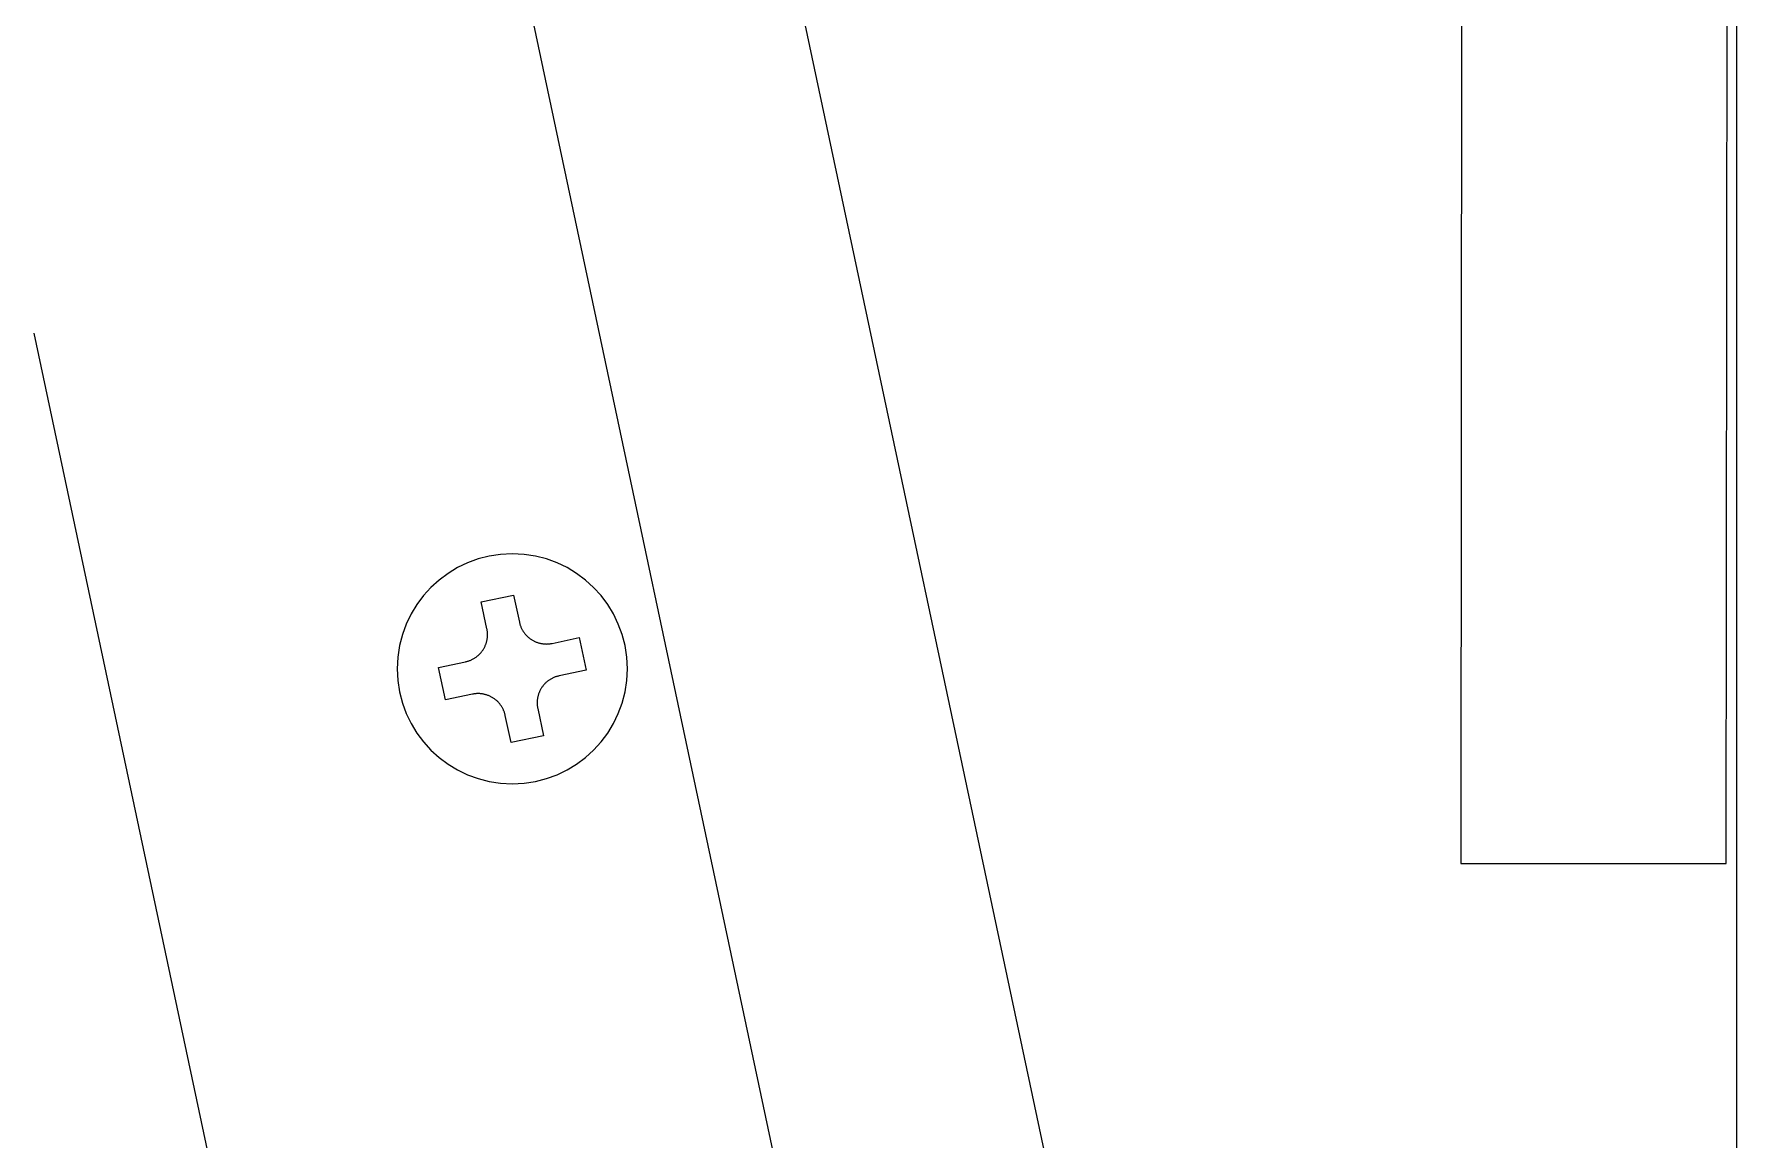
# Model space of a CAD drawing. Extents: x -668440 to 1010955, y -1678500 to 210463.
# Drawn here: x -628829 to -628059, y -735507 to -735007 of the extents above; entities that cross this region are included whole.
import ezdxf

# ---------------------------------------------------------------- set-up
doc = ezdxf.new("R2010")
doc.units = 0
doc.header["$MEASUREMENT"] = 0
doc.layers.get('0').update_dxf_attribs({"color": 3, "linetype": 'CONTINUOUS'})
for name, color, linetype in [('Sプレート', 1, 'CONTINUOUS'), ('S大梁', 4, 'CONTINUOUS'), ('注記', 3, 'CONTINUOUS')]:
    doc.layers.add(name, color=color, linetype=linetype)

# ---------------------------------------------------------------- blocks, each defined once
blk = doc.blocks.new('b00')
blk.add_line((-21133, 33795), (-21133, 34605))
blk = doc.blocks.new('tc02')
at = {"layer": '注記', "color": 4}
blk.add_line((-18602.46, 32824.251), (-18602.46, 32699.284), dxfattribs=at)
at = {"layer": '注記', "color": 4, "linetype": 'Continuous'}
for p, q in [((-18565.46, 32787.617), (-18565.46, 32677.617)), ((-18577.46, 32765.617), (-18577.46, 32675.617)), ((-18583.71, 32721.867), (-18585.21, 32721.867)), ((-18585.21, 32721.867), (-18585.21, 32720.617)), ((-18583.71, 32720.617), (-18583.71, 32721.867)), ((-18585.21, 32720.617), (-18585.211, 32720.586)), ((-18583.71, 32720.586), (-18583.71, 32720.617)), ((-18585.475, 32719.848), (-18585.494, 32719.824)), ((-18585.456, 32719.872), (-18585.475, 32719.848)), ((-18585.438, 32719.897), (-18585.456, 32719.872)), ((-18585.421, 32719.922), (-18585.438, 32719.897)), ((-18585.404, 32719.948), (-18585.421, 32719.922)), ((-18585.388, 32719.974), (-18585.404, 32719.948)), ((-18585.373, 32720.001), (-18585.388, 32719.974)), ((-18585.358, 32720.028), (-18585.373, 32720.001)), ((-18585.344, 32720.055), (-18585.358, 32720.028)), ((-18585.33, 32720.082), (-18585.344, 32720.055)), ((-18585.318, 32720.11), (-18585.33, 32720.082)), ((-18585.306, 32720.139), (-18585.318, 32720.11)), ((-18585.294, 32720.167), (-18585.306, 32720.139)), ((-18585.283, 32720.196), (-18585.294, 32720.167)), ((-18585.273, 32720.225), (-18585.283, 32720.196)), ((-18585.264, 32720.254), (-18585.273, 32720.225)), ((-18585.256, 32720.284), (-18585.264, 32720.254)), ((-18585.248, 32720.313), (-18585.256, 32720.284)), ((-18585.241, 32720.343), (-18585.248, 32720.313)), ((-18585.234, 32720.373), (-18585.241, 32720.343)), ((-18585.229, 32720.403), (-18585.234, 32720.373)), ((-18585.224, 32720.433), (-18585.229, 32720.403)), ((-18585.22, 32720.464), (-18585.224, 32720.433)), ((-18585.216, 32720.494), (-18585.22, 32720.464)), ((-18585.214, 32720.525), (-18585.216, 32720.494)), ((-18585.212, 32720.556), (-18585.214, 32720.525)), ((-18585.211, 32720.586), (-18585.212, 32720.556)), ((-18583.709, 32720.556), (-18583.71, 32720.586)), ((-18583.707, 32720.525), (-18583.709, 32720.556)), ((-18583.704, 32720.494), (-18583.707, 32720.525)), ((-18583.701, 32720.464), (-18583.704, 32720.494)), ((-18583.697, 32720.433), (-18583.701, 32720.464)), ((-18583.692, 32720.403), (-18583.697, 32720.433)), ((-18583.687, 32720.373), (-18583.692, 32720.403)), ((-18583.68, 32720.343), (-18583.687, 32720.373)), ((-18583.673, 32720.313), (-18583.68, 32720.343)), ((-18583.665, 32720.284), (-18583.673, 32720.313)), ((-18583.657, 32720.254), (-18583.665, 32720.284)), ((-18583.647, 32720.225), (-18583.657, 32720.254)), ((-18583.637, 32720.196), (-18583.647, 32720.225)), ((-18583.627, 32720.167), (-18583.637, 32720.196)), ((-18583.615, 32720.139), (-18583.627, 32720.167)), ((-18583.603, 32720.11), (-18583.615, 32720.139)), ((-18583.591, 32720.082), (-18583.603, 32720.11)), ((-18583.577, 32720.055), (-18583.591, 32720.082)), ((-18583.563, 32720.028), (-18583.577, 32720.055)), ((-18583.548, 32720.001), (-18583.563, 32720.028)), ((-18583.533, 32719.974), (-18583.548, 32720.001)), ((-18583.517, 32719.948), (-18583.533, 32719.974)), ((-18583.5, 32719.922), (-18583.517, 32719.948)), ((-18583.482, 32719.897), (-18583.5, 32719.922)), ((-18583.465, 32719.872), (-18583.482, 32719.897)), ((-18583.446, 32719.848), (-18583.465, 32719.872)), ((-18583.427, 32719.824), (-18583.446, 32719.848)), ((-18586.46, 32719.367), (-18587.71, 32719.367)), ((-18587.71, 32719.367), (-18587.71, 32717.867)), ((-18586.43, 32719.367), (-18586.46, 32719.367)), ((-18586.399, 32719.368), (-18586.43, 32719.367)), ((-18586.369, 32719.37), (-18586.399, 32719.368)), ((-18586.338, 32719.373), (-18586.369, 32719.37)), ((-18586.307, 32719.376), (-18586.338, 32719.373)), ((-18586.277, 32719.38), (-18586.307, 32719.376)), ((-18586.247, 32719.385), (-18586.277, 32719.38)), ((-18586.216, 32719.391), (-18586.247, 32719.385)), ((-18586.187, 32719.397), (-18586.216, 32719.391)), ((-18586.157, 32719.404), (-18586.187, 32719.397)), ((-18586.127, 32719.412), (-18586.157, 32719.404)), ((-18586.097, 32719.42), (-18586.127, 32719.412)), ((-18586.068, 32719.43), (-18586.097, 32719.42)), ((-18586.039, 32719.44), (-18586.068, 32719.43)), ((-18586.01, 32719.45), (-18586.039, 32719.44)), ((-18585.982, 32719.462), (-18586.01, 32719.45)), ((-18585.954, 32719.474), (-18585.982, 32719.462)), ((-18585.926, 32719.487), (-18585.954, 32719.474)), ((-18585.898, 32719.5), (-18585.926, 32719.487)), ((-18585.871, 32719.514), (-18585.898, 32719.5)), ((-18585.844, 32719.529), (-18585.871, 32719.514)), ((-18585.818, 32719.545), (-18585.844, 32719.529)), ((-18585.792, 32719.561), (-18585.818, 32719.545)), ((-18585.766, 32719.577), (-18585.792, 32719.561)), ((-18585.741, 32719.595), (-18585.766, 32719.577)), ((-18585.716, 32719.613), (-18585.741, 32719.595)), ((-18585.691, 32719.631), (-18585.716, 32719.613)), ((-18585.667, 32719.65), (-18585.691, 32719.631)), ((-18585.644, 32719.67), (-18585.667, 32719.65)), ((-18585.621, 32719.691), (-18585.644, 32719.67)), ((-18585.598, 32719.711), (-18585.621, 32719.691)), ((-18585.576, 32719.733), (-18585.598, 32719.711)), ((-18585.555, 32719.755), (-18585.576, 32719.733)), ((-18585.534, 32719.777), (-18585.555, 32719.755)), ((-18585.514, 32719.8), (-18585.534, 32719.777)), ((-18585.494, 32719.824), (-18585.514, 32719.8)), ((-18583.407, 32719.8), (-18583.427, 32719.824)), ((-18583.387, 32719.777), (-18583.407, 32719.8)), ((-18583.366, 32719.755), (-18583.387, 32719.777)), ((-18583.344, 32719.733), (-18583.366, 32719.755)), ((-18583.322, 32719.711), (-18583.344, 32719.733)), ((-18583.3, 32719.691), (-18583.322, 32719.711)), ((-18583.277, 32719.67), (-18583.3, 32719.691)), ((-18583.253, 32719.65), (-18583.277, 32719.67)), ((-18583.229, 32719.631), (-18583.253, 32719.65)), ((-18583.205, 32719.613), (-18583.229, 32719.631)), ((-18583.18, 32719.595), (-18583.205, 32719.613)), ((-18583.155, 32719.577), (-18583.18, 32719.595)), ((-18583.129, 32719.561), (-18583.155, 32719.577)), ((-18583.103, 32719.545), (-18583.129, 32719.561)), ((-18583.077, 32719.529), (-18583.103, 32719.545)), ((-18583.05, 32719.514), (-18583.077, 32719.529)), ((-18583.023, 32719.5), (-18583.05, 32719.514)), ((-18582.995, 32719.487), (-18583.023, 32719.5)), ((-18582.967, 32719.474), (-18582.995, 32719.487)), ((-18582.939, 32719.462), (-18582.967, 32719.474)), ((-18582.91, 32719.45), (-18582.939, 32719.462)), ((-18582.882, 32719.44), (-18582.91, 32719.45)), ((-18582.853, 32719.43), (-18582.882, 32719.44)), ((-18582.823, 32719.42), (-18582.853, 32719.43)), ((-18582.794, 32719.412), (-18582.823, 32719.42)), ((-18582.764, 32719.404), (-18582.794, 32719.412)), ((-18582.734, 32719.397), (-18582.764, 32719.404)), ((-18582.704, 32719.391), (-18582.734, 32719.397)), ((-18582.674, 32719.385), (-18582.704, 32719.391)), ((-18582.644, 32719.38), (-18582.674, 32719.385)), ((-18582.613, 32719.376), (-18582.644, 32719.38)), ((-18582.583, 32719.373), (-18582.613, 32719.376)), ((-18582.552, 32719.37), (-18582.583, 32719.373)), ((-18582.522, 32719.368), (-18582.552, 32719.37)), ((-18582.491, 32719.367), (-18582.522, 32719.368)), ((-18582.46, 32719.367), (-18582.491, 32719.367)), ((-18581.21, 32719.367), (-18582.46, 32719.367)), ((-18581.21, 32717.867), (-18581.21, 32719.367)), ((-18587.71, 32717.867), (-18586.46, 32717.867)), ((-18586.46, 32717.867), (-18586.43, 32717.866)), ((-18586.43, 32717.866), (-18586.399, 32717.865)), ((-18586.399, 32717.865), (-18586.369, 32717.863)), ((-18586.369, 32717.863), (-18586.338, 32717.861)), ((-18586.338, 32717.861), (-18586.307, 32717.857)), ((-18586.307, 32717.857), (-18586.277, 32717.853)), ((-18586.277, 32717.853), (-18586.247, 32717.848)), ((-18586.247, 32717.848), (-18586.216, 32717.843)), ((-18586.216, 32717.843), (-18586.187, 32717.836)), ((-18586.187, 32717.836), (-18586.157, 32717.829)), ((-18586.157, 32717.829), (-18586.127, 32717.821)), ((-18586.127, 32717.821), (-18586.097, 32717.813)), ((-18586.097, 32717.813), (-18586.068, 32717.804)), ((-18586.068, 32717.804), (-18586.039, 32717.794)), ((-18586.039, 32717.794), (-18586.01, 32717.783)), ((-18586.01, 32717.783), (-18585.982, 32717.772)), ((-18585.982, 32717.772), (-18585.954, 32717.759)), ((-18585.954, 32717.759), (-18585.926, 32717.747)), ((-18585.926, 32717.747), (-18585.898, 32717.733)), ((-18585.898, 32717.733), (-18585.871, 32717.719)), ((-18585.871, 32717.719), (-18585.844, 32717.704)), ((-18585.844, 32717.704), (-18585.818, 32717.689)), ((-18585.818, 32717.689), (-18585.792, 32717.673)), ((-18585.792, 32717.673), (-18585.766, 32717.656)), ((-18585.766, 32717.656), (-18585.741, 32717.639)), ((-18585.741, 32717.639), (-18585.716, 32717.621)), ((-18585.716, 32717.621), (-18585.691, 32717.602)), ((-18585.691, 32717.602), (-18585.667, 32717.583)), ((-18585.667, 32717.583), (-18585.644, 32717.563)), ((-18585.644, 32717.563), (-18585.621, 32717.543)), ((-18585.621, 32717.543), (-18585.598, 32717.522)), ((-18583.322, 32717.522), (-18583.3, 32717.543)), ((-18583.3, 32717.543), (-18583.277, 32717.563)), ((-18583.277, 32717.563), (-18583.253, 32717.583)), ((-18583.253, 32717.583), (-18583.23, 32717.602)), ((-18583.23, 32717.602), (-18583.205, 32717.621)), ((-18583.205, 32717.621), (-18583.18, 32717.639)), ((-18583.18, 32717.639), (-18583.155, 32717.656)), ((-18583.155, 32717.656), (-18583.129, 32717.673)), ((-18583.129, 32717.673), (-18583.103, 32717.689)), ((-18583.103, 32717.689), (-18583.077, 32717.704)), ((-18583.077, 32717.704), (-18583.05, 32717.719)), ((-18583.05, 32717.719), (-18583.023, 32717.733)), ((-18583.023, 32717.733), (-18582.995, 32717.747)), ((-18582.995, 32717.747), (-18582.967, 32717.759)), ((-18582.967, 32717.759), (-18582.939, 32717.772)), ((-18582.939, 32717.772), (-18582.91, 32717.783)), ((-18582.91, 32717.783), (-18582.882, 32717.794)), ((-18582.882, 32717.794), (-18582.853, 32717.804)), ((-18582.853, 32717.804), (-18582.823, 32717.813)), ((-18582.823, 32717.813), (-18582.794, 32717.821)), ((-18582.794, 32717.821), (-18582.764, 32717.829)), ((-18582.764, 32717.829), (-18582.734, 32717.836)), ((-18582.734, 32717.836), (-18582.704, 32717.843)), ((-18582.704, 32717.843), (-18582.674, 32717.848)), ((-18582.674, 32717.848), (-18582.644, 32717.853)), ((-18582.644, 32717.853), (-18582.613, 32717.857)), ((-18582.613, 32717.857), (-18582.583, 32717.861)), ((-18582.583, 32717.861), (-18582.552, 32717.863)), ((-18582.552, 32717.863), (-18582.522, 32717.865)), ((-18582.522, 32717.865), (-18582.491, 32717.866)), ((-18582.491, 32717.866), (-18582.46, 32717.867)), ((-18582.46, 32717.867), (-18581.21, 32717.867)), ((-18585.598, 32717.522), (-18585.576, 32717.5)), ((-18585.576, 32717.5), (-18585.555, 32717.478)), ((-18585.555, 32717.478), (-18585.534, 32717.456)), ((-18585.534, 32717.456), (-18585.514, 32717.433)), ((-18585.514, 32717.433), (-18585.494, 32717.41)), ((-18585.494, 32717.41), (-18585.475, 32717.386)), ((-18585.475, 32717.386), (-18585.456, 32717.361)), ((-18585.456, 32717.361), (-18585.438, 32717.336)), ((-18585.438, 32717.336), (-18585.421, 32717.311)), ((-18585.421, 32717.311), (-18585.404, 32717.285)), ((-18585.404, 32717.285), (-18585.388, 32717.259)), ((-18585.388, 32717.259), (-18585.373, 32717.233)), ((-18585.373, 32717.233), (-18585.358, 32717.206)), ((-18585.358, 32717.206), (-18585.344, 32717.178)), ((-18585.344, 32717.178), (-18585.33, 32717.151)), ((-18585.33, 32717.151), (-18585.318, 32717.123)), ((-18585.318, 32717.123), (-18585.306, 32717.095)), ((-18585.306, 32717.095), (-18585.294, 32717.066)), ((-18585.294, 32717.066), (-18585.283, 32717.037)), ((-18585.283, 32717.037), (-18585.273, 32717.009)), ((-18585.273, 32717.009), (-18585.264, 32716.979)), ((-18585.264, 32716.979), (-18585.256, 32716.95)), ((-18585.256, 32716.95), (-18585.248, 32716.92)), ((-18585.248, 32716.92), (-18585.241, 32716.89)), ((-18585.241, 32716.89), (-18585.234, 32716.86)), ((-18585.234, 32716.86), (-18585.229, 32716.83)), ((-18585.229, 32716.83), (-18585.224, 32716.8)), ((-18585.224, 32716.8), (-18585.22, 32716.769)), ((-18585.22, 32716.769), (-18585.216, 32716.739)), ((-18583.704, 32716.739), (-18583.701, 32716.769)), ((-18583.701, 32716.769), (-18583.697, 32716.8)), ((-18583.697, 32716.8), (-18583.692, 32716.83)), ((-18583.692, 32716.83), (-18583.687, 32716.86)), ((-18583.687, 32716.86), (-18583.68, 32716.89)), ((-18583.68, 32716.89), (-18583.673, 32716.92)), ((-18583.673, 32716.92), (-18583.665, 32716.95)), ((-18583.665, 32716.95), (-18583.657, 32716.979)), ((-18583.657, 32716.979), (-18583.647, 32717.009)), ((-18583.647, 32717.009), (-18583.637, 32717.037)), ((-18583.637, 32717.037), (-18583.627, 32717.066)), ((-18583.627, 32717.066), (-18583.615, 32717.095)), ((-18583.615, 32717.095), (-18583.603, 32717.123)), ((-18583.603, 32717.123), (-18583.591, 32717.151)), ((-18583.591, 32717.151), (-18583.577, 32717.178)), ((-18583.577, 32717.178), (-18583.563, 32717.206)), ((-18583.563, 32717.206), (-18583.548, 32717.233)), ((-18583.548, 32717.233), (-18583.533, 32717.259)), ((-18583.533, 32717.259), (-18583.517, 32717.285)), ((-18583.517, 32717.285), (-18583.5, 32717.311)), ((-18583.5, 32717.311), (-18583.482, 32717.336)), ((-18583.482, 32717.336), (-18583.465, 32717.361)), ((-18583.465, 32717.361), (-18583.446, 32717.386)), ((-18583.446, 32717.386), (-18583.427, 32717.41)), ((-18583.427, 32717.41), (-18583.407, 32717.433)), ((-18583.407, 32717.433), (-18583.387, 32717.456)), ((-18583.387, 32717.456), (-18583.366, 32717.478)), ((-18583.366, 32717.478), (-18583.344, 32717.5)), ((-18583.344, 32717.5), (-18583.322, 32717.522)), ((-18585.216, 32716.739), (-18585.214, 32716.708)), ((-18585.214, 32716.708), (-18585.212, 32716.678)), ((-18585.212, 32716.678), (-18585.211, 32716.647)), ((-18585.211, 32716.647), (-18585.21, 32716.617)), ((-18585.21, 32716.617), (-18585.21, 32715.367)), ((-18583.71, 32716.647), (-18583.709, 32716.678)), ((-18583.71, 32716.617), (-18583.71, 32716.647)), ((-18583.71, 32715.367), (-18583.71, 32716.617)), ((-18583.709, 32716.678), (-18583.707, 32716.708)), ((-18583.707, 32716.708), (-18583.704, 32716.739)), ((-18585.21, 32715.367), (-18583.71, 32715.367))]:
    blk.add_line(p, q, dxfattribs=at)
blk.add_circle((-18584.46, 32718.617), 5.2, dxfattribs=at)
blk = doc.blocks.new('剛接合部C1Y')
at = {"layer": 'Sプレート', "transparency": 33554661}
blk.add_lwpolyline([(-229887.77238, -377638), (-229888.25671, -378162.93269), (-229876.25671, -378162.93269), (-229875.77238, -377638)], dxfattribs=at)
at = {"xscale": -1, "rotation": 191.9761324442034}
blk.add_blockref('tc02', (-218540.43047, -342291.3042, 500), dxfattribs=at)
at = {"layer": 'S大梁'}
blk.add_blockref('b00', (-208742.77238, -412246), dxfattribs=at)

msp = doc.modelspace()

# ---------------------------------------------------------------- block references
at = {"xscale": 10, "yscale": 10, "zscale": 10}
msp.add_blockref('剛接合部C1Y', (1670698.6842, 3046247.35843, 5600), dxfattribs=at)

doc.saveas('drawing.dxf')
